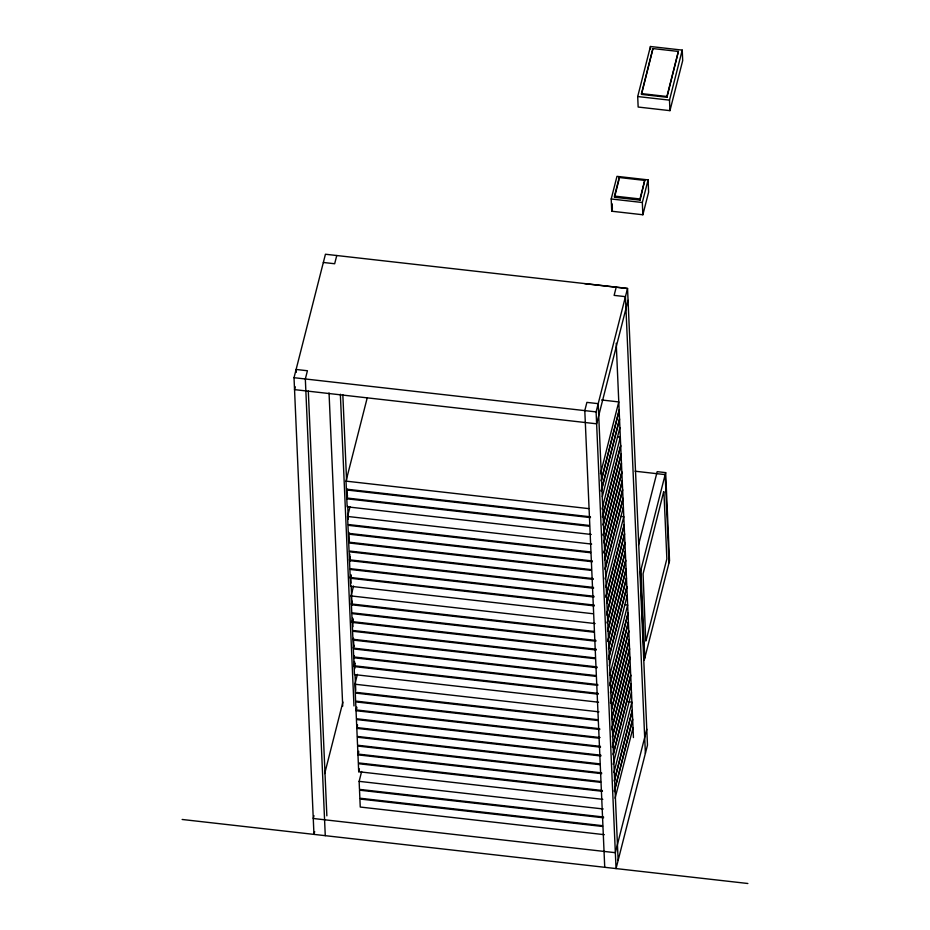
<?xml version="1.0" encoding="UTF-8"?>
<svg xmlns="http://www.w3.org/2000/svg" width="930" height="930" viewBox="0 0 930 930"><rect width="100%" height="100%" fill="white"/><g stroke="black" fill="none" stroke-linecap="round" stroke-linejoin="round"><path stroke-width="1.4" d="M314.666 831.583L313.956 834.384L294.019 377.696L325.442 254.239L627.541 288.428L647.478 745.116L616.044 868.585L596.107 411.897L627.541 288.428M295.252 386.81L294.531 389.624L596.63 423.813L628.052 300.344M336.765 255.518L334.661 263.748L323.349 262.469M590.457 516.801L346.367 489.168L346.018 481.136L367.164 398.063M589.399 525.462L346.75 498.003L347.471 495.179M591.224 534.459L347.146 506.827L346.785 498.794L347.506 495.981M590.562 551.955L347.913 524.485L347.564 516.452L350.075 506.594M593.538 587.435L349.459 559.814L350.168 556.989M593.921 596.269L349.843 568.637L349.494 560.604L350.203 557.791M594.305 605.093L350.226 577.472L350.947 574.647M593.259 613.765L350.61 586.295L350.261 578.262L350.982 575.449M594.026 631.423L351.377 603.954L351.029 595.921L353.54 586.063M351.377 603.954L352.098 601.14M595.851 640.41L351.773 612.789L351.412 604.756L352.133 601.931M596.235 649.245L352.156 621.612L352.865 618.799M595.188 657.917L352.54 630.447L352.191 622.414L352.9 619.601M595.956 675.575L353.307 648.105L354.028 645.292M313.98 815.691L313.259 818.493L615.358 852.694L646.78 729.225M324.686 773.597L342.903 702.045M598.164 693.396L354.074 665.764L354.795 662.951M598.548 702.22L354.47 674.599L354.109 666.566L354.83 663.741M597.885 719.715L355.237 692.257L354.888 684.224L357.399 674.366M600.094 737.548L356.004 709.915L356.725 707.102M600.478 746.371L356.388 718.739L356.039 710.706L356.76 707.893M600.861 755.207L356.783 727.574L357.492 724.761M599.815 763.867L357.167 736.409L356.818 728.364L357.527 725.551M600.582 781.526L357.934 754.067L358.654 751.242M602.408 790.523L358.317 762.891L357.969 754.858L358.689 752.044M602.791 799.347L358.701 771.726L359.422 768.912M603.558 817.017L359.48 789.384L359.131 781.351L361.63 771.493M611.208 198.985L616.974 176.351L648.094 179.874L648.617 192.126L642.863 214.76L611.742 211.238L611.208 198.985L642.328 202.507L642.863 214.76M637.701 96.546L650.442 46.5L682.236 50.104L682.69 60.601L669.949 110.647L638.154 107.043L637.701 96.546L669.495 100.138L669.949 110.647M614.474 196.079L619.206 177.514L644.723 180.408L640.049 200.159L614.532 197.265L614.474 196.079L639.991 198.962L640.049 200.159M614.532 197.265L618.915 180.036M641.479 93.605L652.941 48.569L678.377 51.441L666.95 97.278L641.514 94.395L641.479 93.605L666.915 96.488L666.95 97.278M611.742 211.238L612.428 208.576M641.514 94.395L652.941 48.569M616.218 287.149L614.125 295.38L625.437 296.658L645.385 753.346M639.991 198.962L644.723 180.408M666.915 96.488L678.377 51.441M642.328 202.507L648.094 179.874M669.495 100.138L682.236 50.104M600.501 473.73L618.775 401.923L601.547 399.97M601.21 480.357L619.136 409.956M601.245 481.147L619.159 410.758M601.233 490.587L619.519 418.791M601.268 491.389L619.554 419.581M602.338 496.608L619.903 427.614M602.047 509.047L620.322 437.24L617.45 436.914M602.396 517.08L620.67 445.272M602.791 516.464L620.705 446.075M603.14 524.508L621.054 454.107M603.175 525.299L621.089 454.898M603.163 534.738L621.438 462.942M603.198 535.541L621.473 463.733M603.907 542.167L621.833 471.766M603.942 542.957L621.868 472.556M603.93 552.397L622.217 480.601M603.965 553.199L622.251 481.391M604.674 559.825L622.6 489.424M605.07 559.209L622.635 490.226M605.07 568.649L622.984 498.259M605.105 569.451L623.019 499.05M605.093 578.89L623.367 507.083M605.872 587.109L623.786 516.708L620.915 516.383M605.86 596.548L624.146 524.741M605.895 597.339L624.181 525.543M606.965 602.559L624.53 533.576M606.999 603.361L624.565 534.366M606.988 612.8L624.913 542.411M606.674 615.009L624.948 543.201M607.023 623.042L625.297 551.234M607.418 622.426L625.332 552.025M607.767 630.459L625.681 560.069M607.802 631.261L625.716 560.86M607.79 640.7L626.064 568.893M607.825 641.491L626.099 569.695M608.534 648.117L626.46 577.728M608.569 648.919L626.495 578.518M608.557 658.359L626.843 586.551M608.592 659.149L626.878 587.353M638.492 545.108L657.185 471.661L665.671 472.626L669.53 560.825L644.258 660.067L640.41 571.869L665.671 472.626M609.301 665.775L627.227 595.386M609.72 675.401L627.645 605.012L624.774 604.686M609.72 684.852L627.994 613.044M609.755 685.643L628.029 613.835M610.464 692.269L628.378 621.879M610.499 693.059L628.413 622.67M645.722 640.805L643.072 573.798L663.648 491.831M610.487 702.51L628.773 630.703M610.522 703.301L628.808 631.493M611.591 708.521L629.157 639.538M611.626 709.311L629.192 640.328M611.615 718.762L629.54 648.361M611.649 719.553L629.575 649.163M611.649 728.992L629.924 657.196M611.684 729.794L629.959 657.987M612.393 736.421L630.308 666.019M612.428 737.211L630.342 666.822M612.417 746.662L630.691 674.855M612.452 747.453L630.726 675.645M613.161 754.079L631.086 683.678M613.196 754.869L631.121 684.48M613.184 764.321L631.47 692.513M646.001 640.828L666.856 558.895L663.927 491.865M613.963 772.528L631.889 702.138L627.576 701.65M614.312 780.572L632.237 710.171M614.346 781.363L632.272 710.962M614.346 790.802L632.621 719.006M614.381 791.604L632.656 719.797M615.09 798.231L633.005 727.83M584.738 283.662L626.82 288.428M294.019 377.696L596.107 411.897M635.039 471.208L665.171 474.614L669.019 562.813M346.018 481.136L588.667 508.605M590.492 517.591L346.402 489.959L346.75 498.003M346.785 498.794L589.434 526.264M347.564 516.452L591.643 544.085M590.597 552.746L347.948 525.287L348.297 533.32L592.387 560.953M592.422 561.743L348.332 534.111L348.68 542.144L591.329 569.613M591.364 570.404L348.715 542.946L349.064 550.979L593.154 578.611M593.189 579.402L349.099 551.769L349.459 559.814M349.494 560.604L593.573 588.237M593.956 597.06L349.878 569.427L350.226 577.472M350.261 578.262L594.34 605.895M351.029 595.921L595.119 623.553M351.412 604.756L594.061 632.214M595.886 641.212L351.807 613.579L352.156 621.612M352.191 622.414L596.269 650.035M595.223 658.707L352.575 631.238L352.923 639.282L597.014 666.903M597.048 667.705L352.958 640.073L353.307 648.105M595.99 676.366L353.342 648.896L353.691 656.94L597.781 684.561M597.816 685.364L353.726 657.731L354.074 665.764M354.109 666.566L598.199 694.187M354.888 684.224L598.967 711.845M597.92 720.518L355.272 693.048L355.62 701.081L599.711 728.713M599.745 729.504L355.655 701.883L356.004 709.915M356.039 710.706L598.688 738.176M600.513 747.162L356.423 719.541L356.783 727.574M356.818 728.364L600.896 755.997M599.85 764.669L357.201 737.199L357.55 745.232L601.64 772.865M601.675 773.655L357.585 746.023L357.934 754.067M357.969 754.858L600.617 782.328M602.442 791.314L358.352 763.693L358.701 771.726M359.131 781.351L603.21 808.972M603.593 817.807L359.515 790.175L359.864 798.207L602.512 825.677M602.547 826.468L359.898 799.01L360.247 807.042L604.337 834.675M182.141 819.47L747.86 883.5M650.442 46.5L650.547 49.127M640.91 569.881L644.769 658.08M619.206 177.514L619.252 178.711M612.184 204.123L612.347 207.692L611.905 204.089M616.218 343.228L633.435 737.571M618.136 860.355L598.199 403.667L586.888 402.376L584.796 410.618L604.733 867.295M342.833 394.692L346.576 480.229M346.948 488.936L347.332 497.631M347.715 506.327L348.285 519.382M348.855 532.425L349.227 541.121M349.796 554.175L350.11 561.418M350.75 575.926L351.063 583.168M351.191 586.074L352.017 604.919M352.586 617.962L352.958 626.669M353.47 638.259L353.853 646.966M354.225 655.662L354.353 658.556M354.481 661.463L354.795 668.705M355.051 674.506L355.748 690.455M340.357 394.227L353.97 705.94M329.046 392.948L342.717 706.103M308.307 391.042L326.86 815.842M325.268 835.663L305.331 378.975L307.423 370.745L296.112 369.466L296.24 372.372"/></g></svg>
